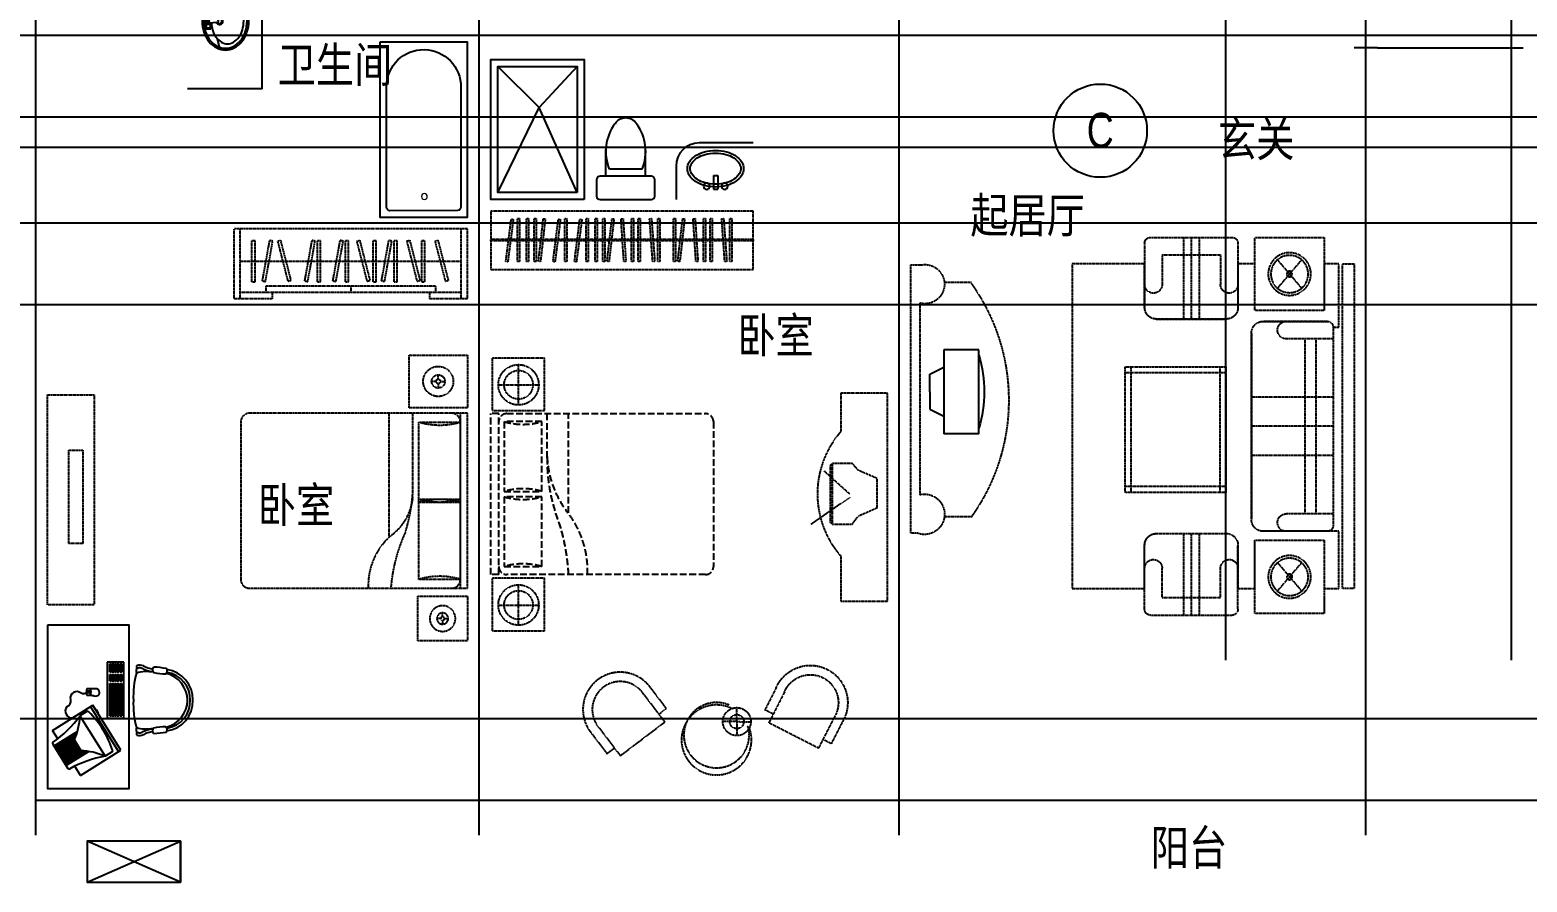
# Model space of a CAD drawing. Extents: x -1000 to 64800, y -15635 to 13400.
# Drawn here: x 19050 to 31883, y -1402 to 5905 of the extents above; entities that cross this region are included whole.
import ezdxf
from ezdxf.enums import TextEntityAlignment as Align

# ---------------------------------------------------------------- set-up
doc = ezdxf.new("R2010")
doc.units = 0
doc.header["$LTSCALE"] = 10
doc.header["$MEASUREMENT"] = 0
doc.linetypes.add('CENTER2', pattern=[1.125, 0.75, -0.125, 0.125, -0.125])
doc.linetypes.add('DASH', pattern=[0.35, 0.25, -0.1])
for name, color, linetype in [('BZ', 143, 'Continuous'), ('line', 4, 'Continuous'), ('TEXT', 7, 'Continuous'), ('WALL', 7, 'Continuous'), ('厨具洁具', 8, 'Continuous'), ('平面家具', 134, 'DASH'), ('面积', 6, 'Continuous')]:
    doc.layers.add(name, color=color, linetype=linetype)
doc.layers.add('DOTE', color=1, linetype='CENTER2', plot=False)
doc.styles.add('ATT', font='TXT')
doc.styles.add('DIM_FONT', font='', dxfattribs={"width": 0.8})
doc.styles.add('ST', font='SIMYOU.TTF', dxfattribs={"width": 0.8})
doc.styles.get("Standard").update_dxf_attribs({"font": 'gbenor.shx', "bigfont": 'gbcbig.shx'})
doc.styles.get('DIM_FONT').set_extended_font_data('Technical')

# ---------------------------------------------------------------- blocks, each defined once
blk = doc.blocks.new('nnn')
at = {"layer": '平面家具'}
for points in [[(39753, 20764), (39753, 18964), (39353, 18964), (39353, 20764)], [(39657, 20291), (39657, 19491), (39537, 19491), (39537, 20291)]]:
    blk.add_lwpolyline(points, close=True, dxfattribs=at)
blk = doc.blocks.new('A$C485003A8')
at = {"layer": '平面家具', "linetype": 'Continuous'}
for p, q in [((962, 1287), (616, 1071)), ((962, 1287), (1011, 1208)), ((892, 1081), (1086, 1203)), ((913, 1078), (1094, 1191)), ((936, 1076), (1101, 1179)), ((960, 1074), (1108, 1167)), ((967, 1063), (1116, 1155)), ((1201, 1018), (1071, 1227)), ((616, 1071), (856, 685)), ((636, 1083), (876, 697)), ((692, 1086), (751, 1123)), ((967, 776), (751, 1123)), ((1015, 985), (960, 1074)), ((975, 1051), (1123, 1143)), ((982, 1039), (1131, 1131)), ((989, 911), (1190, 1036)), ((990, 1027), (1138, 1119)), ((995, 931), (1183, 1048)), ((997, 1015), (1146, 1108)), ((1002, 952), (1175, 1060)), ((1004, 1003), (1153, 1096)), ((1011, 974), (1168, 1072)), ((1012, 991), (1160, 1084)), ((1203, 901), (856, 685)), ((1158, 973), (1203, 901)), ((592, 795), (592, 315)), ((734, 795), (592, 795)), ((607, 777), (607, 498)), ((624, 777), (607, 777)), ((624, 777), (624, 498)), ((630, 777), (630, 498)), ((648, 777), (630, 777)), ((648, 777), (648, 498)), ((654, 777), (654, 498)), ((671, 777), (654, 777)), ((671, 777), (671, 498)), ((677, 777), (677, 498)), ((694, 777), (677, 777)), ((694, 777), (694, 498)), ((700, 777), (700, 498)), ((712, 777), (700, 777)), ((712, 777), (712, 498)), ((734, 315), (734, 795)), ((908, 739), (967, 776)), ((624, 743), (607, 739)), ((624, 726), (607, 721)), ((624, 708), (607, 704)), ((624, 691), (607, 686)), ((648, 749), (630, 745)), ((648, 731), (630, 727)), ((648, 714), (630, 710)), ((648, 696), (630, 692)), ((648, 679), (630, 675)), ((648, 661), (630, 657)), ((648, 644), (630, 640)), ((671, 755), (654, 750)), ((671, 737), (654, 733)), ((671, 720), (654, 715)), ((671, 702), (654, 698)), ((671, 685), (654, 680)), ((671, 667), (654, 663)), ((671, 650), (654, 645)), ((694, 760), (677, 756)), ((694, 743), (677, 738)), ((694, 725), (677, 721)), ((694, 708), (677, 703)), ((694, 690), (677, 686)), ((694, 673), (677, 668)), ((694, 655), (677, 651)), ((712, 765), (700, 762)), ((712, 747), (700, 744)), ((712, 730), (700, 727)), ((712, 712), (700, 709)), ((712, 695), (700, 692)), ((712, 677), (700, 674)), ((712, 660), (700, 657)), ((712, 642), (700, 639)), ((812, 756), (807, 753)), ((807, 753), (825, 723)), ((825, 723), (830, 726)), ((624, 568), (607, 564)), ((624, 551), (607, 546)), ((624, 533), (607, 529)), ((624, 516), (607, 511)), ((648, 626), (630, 622)), ((648, 609), (630, 605)), ((648, 591), (630, 587)), ((648, 574), (630, 570)), ((648, 556), (630, 552)), ((648, 539), (630, 535)), ((648, 521), (630, 517)), ((671, 632), (654, 628)), ((671, 615), (654, 610)), ((671, 597), (654, 593)), ((671, 580), (654, 575)), ((671, 562), (654, 558)), ((671, 545), (654, 540)), ((671, 527), (654, 523)), ((694, 638), (677, 633)), ((694, 620), (677, 616)), ((694, 603), (677, 598)), ((694, 585), (677, 581)), ((694, 568), (677, 563)), ((694, 550), (677, 546)), ((694, 533), (677, 528)), ((712, 625), (700, 622)), ((712, 607), (700, 604)), ((712, 590), (700, 587)), ((712, 572), (700, 569)), ((712, 555), (700, 552)), ((712, 537), (700, 534)), ((824, 545), (905, 545)), ((878, 571), (873, 571)), ((878, 569), (873, 569)), ((875, 600), (875, 575)), ((905, 600), (875, 600)), ((875, 566), (875, 545)), ((877, 600), (877, 573)), ((877, 567), (877, 545)), ((910, 569), (896, 569)), ((910, 571), (897, 571)), ((624, 498), (607, 498)), ((624, 475), (607, 475)), ((607, 475), (607, 422)), ((624, 457), (607, 457)), ((624, 440), (607, 440)), ((624, 422), (607, 422)), ((624, 399), (607, 399)), ((607, 399), (607, 329)), ((624, 475), (624, 422)), ((624, 399), (624, 329)), ((648, 498), (630, 498)), ((630, 475), (630, 422)), ((648, 475), (630, 475)), ((648, 457), (630, 457)), ((648, 440), (630, 440)), ((648, 422), (630, 422)), ((630, 399), (630, 329)), ((648, 399), (630, 399)), ((648, 475), (648, 422)), ((648, 399), (648, 329)), ((671, 498), (654, 498)), ((671, 475), (654, 475)), ((654, 475), (654, 422)), ((671, 457), (654, 457)), ((671, 440), (654, 440)), ((671, 422), (654, 422)), ((671, 399), (654, 399)), ((654, 399), (654, 329)), ((671, 475), (671, 422)), ((671, 399), (671, 329)), ((694, 498), (677, 498)), ((694, 475), (677, 475)), ((677, 475), (677, 422)), ((694, 457), (677, 457)), ((694, 440), (677, 440)), ((694, 422), (677, 422)), ((694, 399), (677, 399)), ((677, 399), (677, 329)), ((694, 475), (694, 422)), ((694, 399), (694, 329)), ((712, 498), (700, 498)), ((712, 475), (700, 475)), ((700, 475), (700, 422)), ((712, 457), (700, 457)), ((712, 440), (700, 440)), ((712, 422), (700, 422)), ((712, 399), (700, 399)), ((700, 399), (700, 329)), ((712, 475), (712, 422)), ((712, 399), (712, 329)), ((592, 315), (734, 315)), ((624, 381), (607, 381)), ((624, 364), (607, 364)), ((624, 346), (607, 346)), ((624, 329), (607, 329)), ((648, 381), (630, 381)), ((648, 364), (630, 364)), ((648, 346), (630, 346)), ((648, 329), (630, 329)), ((671, 381), (654, 381)), ((671, 364), (654, 364)), ((671, 346), (654, 346)), ((671, 329), (654, 329)), ((694, 381), (677, 381)), ((694, 364), (677, 364)), ((694, 346), (677, 346)), ((694, 329), (677, 329)), ((712, 381), (700, 381)), ((712, 364), (700, 364)), ((712, 346), (700, 346)), ((712, 329), (700, 329))]:
    blk.add_line(p, q, dxfattribs=at)
blk.add_lwpolyline([(1246, 0), (1246, 1400), (546, 1400), (546, 0)], close=True, dxfattribs=at)
for points in [[(910, 569, -0.516261), (958, 582, 0.720992), (1049, 636, -0.366583), (1080, 700, 0.669089), (1030, 793, -1.490361)], [(822, 606, 0.39186), (800, 575, 0.386329), (824, 545, -1.539892)], [(875, 600, -0.090403), (845, 605, 0.099947), (822, 606, -0.195929)]]:
    blk.add_lwpolyline(points, format="xyb", dxfattribs=at)
blk.add_lwpolyline([(910, 550), (910, 595)], dxfattribs=at)
for centre, radius, start, end in [((569, 2119), 1013, 280.3325, 298.6956), ((1061, 1221), 11.7, 31.9207, 118.6956), ((698, 1076), 11.7, 121.9207, 211.9207), ((1494, 1345), 852, 198.8571, 224.9842), ((985, 1654), 580, 246.2741, 267.5672), ((257, 651), 257, 97.7788, 181.7157), ((259, 895), 38.8, 153.1286, 213.715), ((228, 911), 4.67, 101.3392, 153.1286), ((346, 326), 601, 91.2658, 101.3392), ((332, 922), 4.67, 44.3894, 91.2658), ((313, 903), 32.3, 321.8004, 44.3894), ((315, 1144), 233, 276.7109, 297.7609), ((315, 1144), 256, 276.7109, 297.7609), ((456, 872), 72.9, 71.7037, 116.0826), ((456, 872), 49.6, 74.5448, 116.0826), ((467, 962), 42.6, 273.5187, 277.6993), ((471, 932), 12, 274.563, 50.1274), ((381, 895), 104, 349.7613, 17.0991), ((1781, 174), 1013, 125.1457, 143.5088), ((1547, 752), 580, 156.2741, 177.5672), ((1191, 1012), 11.7, 305.1457, 31.9207), ((257, 651), 234, 98.7771, 182.6109), ((290, 636), 246, 105.0058, 178.0251), ((230, 876), 4.67, 213.715, 266.765), ((251, 1232), 361, 266.765, 283.6322), ((334, 886), 4.67, 283.6322, 321.8004), ((398, 597), 292, 72.9017, 101.8137), ((-290, 673), 800, 357.8601, 14.7068), ((257, 635), 257, 178.2506, 262.1875), ((257, 635), 234, 177.3555, 261.1892), ((290, 650), 246, 181.9412, 254.9605), ((-290, 614), 800, 345.2595, 2.1062), ((901, 749), 11.7, 211.9207, 301.9207), ((905, 595), 5, 0, 90), ((905, 550), 5, 270, 0), ((259, 391), 38.8, 146.2513, 206.8377), ((230, 410), 4.67, 93.2014, 146.2513), ((250, 55), 361, 76.3341, 93.2014), ((334, 401), 4.67, 38.166, 76.3341), ((313, 383), 32.3, 315.5769, 38.166), ((398, 689), 292, 258.1526, 287.0646), ((315, 142), 256, 62.2054, 83.2554), ((381, 392), 104, 342.8672, 10.205), ((228, 376), 4.67, 206.8377, 258.6271), ((346, 960), 601, 258.6271, 268.7005), ((332, 364), 4.67, 268.7005, 315.5769), ((315, 142), 233, 62.2054, 83.2554), ((456, 414), 72.9, 243.8837, 288.2626), ((456, 414), 49.6, 243.8837, 285.4215), ((466, 324), 42.6, 82.267, 86.4476), ((471, 354), 12, 309.8389, 85.4033)]:
    blk.add_arc(centre, radius, start, end, dxfattribs=at)
for start_param, end_param in [(3.351245, 6.073533), (0.236186, 2.905407)]:
    blk.add_ellipse((887, 570), major_axis=(-14.4, 0), ratio=0.313221, start_param=start_param, end_param=end_param, dxfattribs=at)
blk.add_ellipse((887, 570), major_axis=(-9.63, 0), ratio=0.317102, dxfattribs=at)
for points, knots in [([(875, 575), (874, 575), (874, 574), (873, 574), (873, 574), (872, 573), (872, 573), (871, 572), (871, 572), (871, 571), (871, 571), (871, 570), (871, 570), (871, 569), (871, 569), (871, 568), (872, 568), (872, 568), (872, 567), (873, 567), (874, 566), (874, 566), (875, 566)], [5.651502, 5.651502, 5.651502, 5.651502, 5.755682, 5.755682, 5.933775, 5.933775, 6.070832, 6.070832, 6.182644, 6.182644, 6.283185, 6.283185, 6.283185, 6.393471, 6.393471, 6.503756, 6.503756, 6.614042, 6.614042, 6.724328, 6.724328, 6.91488, 6.91488, 6.91488, 6.91488]), ([(904, 571), (903, 571), (903, 571), (903, 572), (903, 572), (903, 573), (902, 573), (902, 574), (902, 574), (901, 574), (900, 575), (898, 575), (897, 576), (895, 576), (894, 576), (890, 577), (888, 577), (883, 577), (881, 576), (879, 576), (878, 576), (877, 575)], [9.512969, 9.512969, 9.512969, 9.512969, 9.541747, 9.541747, 9.654869, 9.654869, 9.76799, 9.76799, 9.881112, 9.881112, 10.128343, 10.128343, 10.375573, 10.375573, 10.622803, 10.622803, 11.124589, 11.124589, 11.509179, 11.509179, 11.748842, 11.748842, 11.748842, 11.748842]), ([(877, 565), (877, 565), (878, 565), (879, 564), (880, 564), (884, 564), (886, 564), (891, 564), (892, 564), (896, 564), (897, 565), (899, 565), (900, 566), (901, 566), (902, 567), (902, 567), (903, 568), (903, 568), (903, 569), (903, 569), (903, 569), (903, 569)], [7.100711, 7.100711, 7.100711, 7.100711, 7.208443, 7.208443, 7.450501, 7.450501, 7.942233, 7.942233, 8.340203, 8.340203, 8.645497, 8.645497, 8.880562, 8.880562, 9.062319, 9.062319, 9.202382, 9.202382, 9.315503, 9.315503, 9.325092, 9.325092, 9.325092, 9.325092])]:
    blk.add_open_spline(points, degree=3, knots=knots, dxfattribs=at)
blk = doc.blocks.new('A$C43944DE8')
at = {"layer": '平面家具'}
for p, q in [((1674, 2225), (1636, 2225)), ((1693, 2244), (1693, 2282)), ((1693, 2206), (1693, 2168)), ((1712, 2225), (1750, 2225)), ((1943, 1952), (76, 1952)), ((1273, 890), (1273, 1952)), ((1476, 1293), (1476, 1952)), ((1883, 452), (1883, 1952)), ((1943, 452), (1943, 1952)), ((0, 1876), (0, 528)), ((1527, 1188), (1527, 1876)), ((1527, 1876), (1883, 1876)), ((1883, 528), (1883, 1876)), ((1527, 1216), (1883, 1216)), ((1527, 528), (1527, 1216)), ((1883, 1188), (1527, 1188)), ((1883, 528), (1527, 528)), ((76, 452), (1943, 452)), ((1714, 192), (1682, 192)), ((1730, 208), (1730, 240)), ((1730, 175), (1730, 143)), ((1746, 192), (1778, 192))]:
    blk.add_line(p, q, dxfattribs=at)
for points in [[(1943, 2000), (1443, 2000), (1443, 2450), (1943, 2450)], [(1943, 0), (1517, 0), (1517, 383), (1943, 383)]]:
    blk.add_lwpolyline(points, close=True, dxfattribs=at)
for centre, radius, start, end in [((76, 1876), 76.2, 90, 180), ((1807, 1876), 76, 0, 90), ((1705, 2486), 635, 253.7398, 286.2602), ((-42, 1380), 1521, 343.0571, 356.6935), ((1021, 1275), 457, 307.4298, 355.5017), ((1705, 1826), 635, 253.7398, 286.2602), ((1705, 578), 635, 73.7398, 106.2602), ((1654, 478), 561, 129.3578, 182.6396), ((2691, 343), 1409, 155.0769, 175.5755), ((76, 528), 76.2, 180, 270), ((1705, -81), 635, 73.7398, 106.2602), ((1807, 528), 76, 270, 0)]:
    blk.add_arc(centre, radius, start, end, dxfattribs=at)
for centre, major_axis, start_param, end_param in [((1693, 2225), (0, 129), -1.570330743424031, 4.712854563755555), ((1693, 2225), (-40.1, 40.1), 3.928464393698623, 10.21164970087821), ((1693, 2225), (13.4, 13.4), 6.283185307179586, 12.56637061435917), ((1730, 192), (0, 110), -1.570628, 4.712557), ((1730, 192), (34.2, 34.2), 5.499261, 11.782446), ((1730, 192), (-11.4, 11.4), 4.712389, 10.995574)]:
    blk.add_ellipse(centre, major_axis=major_axis, ratio=1, start_param=start_param, end_param=end_param, dxfattribs=at)
blk = doc.blocks.new('$plan$00001629')
for p, q in [((-75, -35), (-75, -85)), ((-75, -35), (75, -35)), ((-75, -85), (-21, -85)), ((-16, -146), (-25, -35)), ((16, -146), (25, -35)), ((21, -85), (75, -85)), ((75, -35), (75, -85)), ((-252, -170), (-172, -150)), ((172, -150), (252, -170))]:
    blk.add_line(p, q)
for centre, radius in [((-50, -60), 20), ((1, -60), 10), ((50, -60), 20)]:
    blk.add_circle(centre, radius)
for centre, radius, start, end in [((0, -340), 340, 90, 108.7907), ((0, -340), 340, 71.2093, 90), ((-46, -252), 239, 129.4007, 153.24), ((-46, -252), 222, 129.4007, 153.24), ((-53, -278), 174, 126.0274, 150.3366), ((-18, -286), 283, 108.7907, 129.4007), ((-18, -286), 266, 108.7907, 129.4007), ((-21, -322), 229, 106.7647, 126.0274), ((0, -340), 323, 90, 108.7907), ((0, -391), 301, 93.9271, 106.7647), ((0, -170), 35, 118.7783, 61.2217), ((0, -340), 323, 71.2093, 90), ((0, -391), 301, 73.2353, 86.0729), ((21, -322), 229, 53.9726, 73.2353), ((18, -286), 266, 50.5993, 71.2093), ((18, -286), 283, 50.5993, 71.2093), ((53, -278), 174, 29.6634, 53.9726), ((46, -252), 222, 26.76, 50.5993), ((46, -252), 239, 26.76, 50.5993), ((-90, -230), 190, 153.24, 180), ((-90, -230), 190, 180, 206.76), ((-90, -230), 173, 153.24, 180), ((-90, -230), 173, 180, 206.76), ((-102, -250), 118, 150.3366, 180), ((-102, -250), 118, 180, 209.6634), ((0, -170), 25, 129.0728, 50.9272), ((0, -146), 16.3, 180, 0), ((102, -250), 118, 0, 29.6634), ((102, -250), 118, 330.3366, 0), ((90, -230), 173, 0, 26.76), ((90, -230), 173, 333.24, 0), ((90, -230), 190, 0, 26.76), ((90, -230), 190, 333.24, 0), ((-46, -208), 239, 206.76, 230.5993), ((-46, -208), 222, 206.76, 230.5993), ((-53, -222), 174, 209.6634, 233.9726), ((-18, -174), 283, 230.5993, 251.2093), ((-18, -174), 266, 230.5993, 251.2093), ((-21, -178), 229, 233.9726, 253.2353), ((0, -120), 323, 251.2093, 270), ((0, -109), 301, 253.2353, 270), ((0, -109), 301, 270, 286.7647), ((0, -120), 323, 270, 288.7907), ((21, -178), 229, 286.7647, 306.0274), ((18, -174), 266, 288.7907, 309.4007), ((18, -174), 283, 288.7907, 309.4007), ((53, -222), 174, 306.0274, 330.3366), ((46, -208), 222, 309.4007, 333.24), ((46, -208), 239, 309.4007, 333.24), ((0, -120), 340, 251.2093, 270), ((0, -120), 340, 270, 288.7907)]:
    blk.add_arc(centre, radius, start, end)
blk = doc.blocks.new('$plan$00001638')
for p, q in [((1415, 319), (375, 319)), ((1444, -289), (1445, 289)), ((387, -319), (1414, -319))]:
    blk.add_line(p, q)
blk.add_lwpolyline([(0, 375), (1500, 375), (1500, -375), (0, -375)], close=True)
at = {"lineweight": 13}
blk.add_circle((1324, -6), 25, dxfattribs=at)
for centre, radius, start, end in [((383, 0), 319, 91.3982, 270.6999), ((1415, 289), 30, 359.9714, 89.9956), ((1414, -289), 30, 270.0057, 359.9714)]:
    blk.add_arc(centre, radius, start, end)
blk = doc.blocks.new('451')
at = {"layer": '平面家具'}
for p, q in [((83073, 10497), (83073, 11097)), ((83073, 11097), (85073, 11097)), ((83126, 10497), (83126, 11097)), ((85021, 10497), (85021, 11097)), ((85073, 10497), (85073, 11097)), ((83235, 10655), (83323, 10998)), ((83260, 10648), (83349, 10992)), ((83349, 10992), (83323, 10998)), ((83437, 10642), (83437, 10997)), ((83463, 10997), (83437, 10997)), ((83463, 10642), (83463, 10997)), ((83477, 10655), (83565, 10998)), ((83503, 10648), (83591, 10992)), ((83591, 10992), (83565, 10998)), ((83675, 10642), (83675, 10997)), ((83702, 10997), (83675, 10997)), ((83702, 10642), (83702, 10997)), ((83746, 10999), (83720, 10994)), ((83783, 10645), (83720, 10994)), ((83809, 10650), (83746, 10999)), ((83854, 10642), (83854, 10997)), ((83880, 10997), (83854, 10997)), ((83880, 10642), (83880, 10997)), ((83906, 10655), (83994, 10998)), ((83932, 10648), (84020, 10992)), ((84020, 10992), (83994, 10998)), ((84092, 10642), (84092, 10997)), ((84119, 10997), (84092, 10997)), ((84119, 10642), (84119, 10997)), ((84163, 10999), (84137, 10994)), ((84200, 10645), (84137, 10994)), ((84226, 10650), (84163, 10999)), ((84333, 10642), (84333, 10997)), ((84359, 10997), (84333, 10997)), ((84359, 10642), (84359, 10997)), ((84404, 10999), (84378, 10994)), ((84441, 10645), (84378, 10994)), ((84467, 10650), (84404, 10999)), ((84584, 10655), (84673, 10998)), ((84610, 10648), (84698, 10992)), ((84698, 10992), (84673, 10998)), ((84767, 10999), (84741, 10994)), ((84804, 10645), (84741, 10994)), ((84830, 10650), (84767, 10999)), ((84893, 10642), (84893, 10997)), ((84920, 10997), (84893, 10997)), ((84920, 10642), (84920, 10997)), ((85021, 10820), (83126, 10820)), ((83260, 10648), (83235, 10655)), ((83503, 10648), (83477, 10655)), ((83932, 10648), (83906, 10655)), ((84610, 10648), (84584, 10655)), ((83126, 10551), (85021, 10551)), ((83346, 10605), (83346, 10551)), ((83346, 10605), (84801, 10605)), ((83398, 10551), (83398, 10497)), ((83463, 10642), (83437, 10642)), ((83702, 10642), (83675, 10642)), ((83809, 10650), (83783, 10645)), ((83880, 10642), (83854, 10642)), ((84073, 10605), (84073, 10551)), ((84119, 10642), (84092, 10642)), ((84226, 10650), (84200, 10645)), ((84359, 10642), (84333, 10642)), ((84467, 10650), (84441, 10645)), ((84748, 10551), (84748, 10497)), ((84801, 10605), (84801, 10551)), ((84830, 10650), (84804, 10645)), ((84920, 10642), (84893, 10642)), ((83073, 10497), (83398, 10497)), ((84748, 10497), (85073, 10497))]:
    blk.add_line(p, q, dxfattribs=at)
blk = doc.blocks.new('A$C08D6616A')
at = {"layer": '平面家具'}
for p, q in [((255, 3239), (255, 2611)), ((1745, 3239), (1045, 3239)), ((1327, 3239), (1327, 2539)), ((1395, 3239), (1395, 2539)), ((1463, 3239), (1463, 2539)), ((995, 3189), (995, 2639)), ((1645, 3089), (1145, 3089)), ((1145, 3089), (1145, 2836)), ((1145, 3089), (1145, 2836)), ((1645, 3089), (1645, 2836)), ((1795, 3189), (1795, 2639)), ((130, 3012), (255, 3012)), ((656, 3046), (449, 2803)), ((656, 2803), (449, 3046)), ((850, 3012), (995, 3012)), ((179, 2469), (179, 769)), ((229, 2519), (779, 2519)), ((1695, 2539), (1095, 2539)), ((179, 2369), (581, 2369)), ((329, 2369), (329, 869)), ((423, 2369), (423, 869)), ((879, 2419), (879, 819)), ((1961, 2130), (1100, 2130)), ((1100, 2130), (1100, 1052)), ((1961, 2080), (1100, 2080)), ((1150, 2130), (1150, 1052)), ((1911, 1052), (1911, 2130)), ((1961, 1052), (1961, 2130)), ((179, 1869), (879, 1869)), ((179, 1619), (879, 1619)), ((179, 1369), (879, 1369)), ((1100, 1102), (1961, 1102)), ((1100, 1052), (1961, 1052)), ((179, 869), (581, 869)), ((229, 719), (779, 719)), ((255, 643), (255, 14)), ((1695, 700), (1095, 700)), ((1327, 700), (1327, 0)), ((1395, 700), (1395, 0)), ((1463, 700), (1463, 0)), ((995, 50), (995, 600)), ((1795, 50), (1795, 600)), ((656, 450), (449, 207)), ((656, 207), (449, 450)), ((1145, 150), (1145, 402)), ((1145, 150), (1145, 402)), ((1645, 150), (1645, 402)), ((255, 229), (130, 229)), ((995, 229), (850, 229)), ((1645, 150), (1145, 150)), ((1745, 0), (1045, 0))]:
    blk.add_line(p, q, dxfattribs=at)
for points in [[(850, 3239), (255, 3239), (255, 2759), (255, 2611), (850, 2611), (850, 3239)], [(0, 229), (100, 229), (100, 3012), (0, 3012), (0, 229)], [(850, 643), (255, 643), (255, 163), (255, 14), (850, 14), (850, 643)]]:
    blk.add_lwpolyline(points, close=True, dxfattribs=at)
blk.add_lwpolyline([(1795, 3012), (2417, 3012), (2417, 229), (1795, 229), (1795, 229), (1795, 600), (1795, 600), (1793, 623), (1784, 645), (1773, 663), (1758, 678), (1741, 689), (1718, 697), (1695, 700), (1095, 700, 0.414214), (995, 600), (995, 229), (850, 229), (850, 643), (255, 643), (255, 229), (130, 229), (130, 719), (779, 719, 0.414214), (879, 819), (879, 2419, 0.414214), (779, 2519), (229, 2519, 0.414214), (179, 2469), (130, 2469), (130, 3012), (255, 3012), (255, 2611), (850, 2611), (850, 3012), (995, 3012), (995, 2639, 0.414214), (1095, 2539), (1695, 2539, 0.414214), (1795, 2639), (1795, 3012)], format="xyb", close=True, dxfattribs=at)
blk.add_lwpolyline([(1961, 2130), (1100, 2130), (1100, 1052), (1961, 1052), (1961, 2130)], dxfattribs=at)
for centre, radius in [((553, 2925), 183), ((553, 2925), 160), ((553, 2925), 23.9), ((553, 328), 183), ((553, 328), 160), ((553, 328), 23.9)]:
    blk.add_circle(centre, radius, dxfattribs=at)
for centre, radius, start, end in [((1045, 3189), 50, 90, 180), ((1745, 3189), 50, 0, 90), ((1070, 2836), 75, 180, 360), ((1720, 2836), 75, 180, 0), ((1095, 2639), 100, 180, 270), ((1695, 2639), 100, 270, 0), ((229, 2469), 50, 90, 180), ((581, 2444), 75, 270, 90), ((779, 2419), 100, 0, 90), ((581, 794), 75, 270, 90), ((779, 819), 100, 270, 0), ((229, 769), 50, 180, 270), ((1095, 600), 100, 90, 180), ((1695, 600), 100, 0, 90), ((1070, 402), 75, 0, 180), ((1720, 402), 75, 0, 180), ((1045, 50), 50, 180, 270), ((1745, 50), 50, 270, 0)]:
    blk.add_arc(centre, radius, start, end, dxfattribs=at)
blk = doc.blocks.new('_C6SMH')
at = {"layer": '平面家具'}
for p, q in [((-1010, 527), (-1010, 285)), ((998, 520), (998, 285)), ((-1151, 61), (-1151, 0)), ((-1151, 0), (1151, 0)), ((823, 79), (-820, 79)), ((1151, 0), (1151, 92))]:
    blk.add_line(p, q, dxfattribs=at)
at = {"layer": '平面家具', "linetype": 'ByBlock'}
for p, q in [((-298, 584), (422, 584)), ((-298, 584), (-298, 284)), ((422, 584), (422, 284)), ((422, 284), (-298, 284)), ((-88, 164), (-148, 284)), ((212, 164), (272, 284)), ((62, 164), (-88, 164)), ((62, 164), (212, 164))]:
    blk.add_line(p, q, dxfattribs=at)
at = {"layer": '平面家具'}
for centre, radius, start, end in [((-10, -881), 1721, 54.4733, 125.5267), ((-988, 117), 173, 347.0294, 199.1907), ((985, 121), 168, 349.82, 194.7458)]:
    blk.add_arc(centre, radius, start, end, dxfattribs=at)
at = {"layer": '平面家具', "linetype": 'ByBlock'}
blk.add_arc((62, -481), 1110, 73.6295, 106.3705, dxfattribs=at)
at = {"layer": '平面家具', "style": 'DIM_FONT', "width": 0.8, "flags": 9}
for tag in ['XSIZE', 'YSIZE']:
    blk.add_attdef(tag, (0, 0), '', height=0.5, dxfattribs=at)
blk = doc.blocks.new('A$C0D940377')
at = {"layer": '厨具洁具'}
for p, q in [((80, 200), (80, 430)), ((420, 200), (420, 430)), ((390, 260), (110, 260)), ((0, 170), (0, 30)), ((470, 200), (30, 200)), ((500, 30), (500, 170)), ((30, 0), (470, 0))]:
    blk.add_line(p, q, dxfattribs=at)
for centre, radius, start, end in [((477, 413), 398, 143.3619, 202.5495), ((250, 590), 110, 33.4509, 146.5491), ((23, 413), 398, 337.4505, 36.6381), ((30, 170), 30, 90, 180), ((470, 170), 30, 0, 90), ((30, 30), 30, 180, 270), ((470, 30), 30, 270, 0)]:
    blk.add_arc(centre, radius, start, end, dxfattribs=at)
at = {"layer": '厨具洁具', "style": 'DIM_FONT', "oblique": 180, "text_generation_flag": 6, "width": 0.8, "flags": 9}
for tag in ['XSIZE', 'YSIZE']:
    blk.add_attdef(tag, (250, 0), '', height=0.5, rotation=270, dxfattribs=at)
blk = doc.blocks.new('A$C66812397')
at = {"layer": '厨具洁具'}
for p in [(60, 1140), (740, 1140), (60, 60), (740, 60)]:
    blk.add_line(p, (385, 791), dxfattribs=at)
for points in [[(0, 0), (800, 0), (800, 1200), (0, 1200)], [(60, 60), (740, 60), (740, 1140), (60, 1140)]]:
    blk.add_lwpolyline(points, close=True, dxfattribs=at)
blk = doc.blocks.new('A$C66793C10')
for p, q in [((450, 450), (0, 450)), ((0, 450), (0, 0)), ((223, 401), (223, 56)), ((450, 0), (450, 450)), ((396, 229), (50, 229)), ((0, 0), (450, 0))]:
    blk.add_line(p, q)
for radius in [173, 123]:
    blk.add_circle((223, 229), radius)
blk = doc.blocks.new('12PBED04')
at = {"color": 0, "linetype": 'ByBlock'}
for p, q in [((0, 0), (0, 60)), ((3, 60), (0, 60)), ((3, 0), (3, 60)), ((5, 57), (5, 31)), ((19, 57), (5, 57)), ((6, 60), (80, 60)), ((19, 31), (19, 57)), ((21, 43.5), (21, 60)), ((29, 23), (29, 60)), ((83, 57), (83, 3)), ((5, 31), (19, 31)), ((19, 29), (5, 29)), ((5, 29), (5, 3)), ((19, 3), (19, 29)), ((3, 0), (0, 0)), ((5, 3), (19, 3)), ((80, 0), (6, 0))]:
    blk.add_line(p, q, dxfattribs=at)
for centre, radius, start, end in [((6, 57), 3, 90, 180), ((12, 81), 25, 253.739795, 286.260205), ((80, 57), 3, 0, 90), ((83.75, 42.6875), 62.75526, 179.258164, 197.803367), ((57.725806, 45.629032), 36.761918, 182.539782, 216.040311), ((12, 7), 25, 73.739795, 106.260205), ((12, 53), 25, 253.739795, 286.260205), ((-44.51087, -3.358696), 73.587559, 2.616012, 21.406944), ((0.75, 1.5), 35.338541, 357.56726, 39.546081), ((6, 3), 3, 180, 270), ((12, -21), 25, 73.739795, 106.260205), ((80, 3), 3, 270, 0)]:
    blk.add_arc(centre, radius, start, end, dxfattribs=at)
at = {"color": 0, "linetype": 'ByBlock', "style": 'ATT'}
for tag, flags, p in [('ITEM', 3, (50, 35)), ('ROOM_NUMBER', 1, (50, 20.5))]:
    blk.add_attdef(tag, text='', height=6, dxfattribs=dict(at, flags=flags)).set_placement(p, align=Align.CENTER)
blk = doc.blocks.new('-BED3')
at = {"xscale": 23, "yscale": 23, "zscale": 23}
blk.add_blockref('12PBED04', (0, -690), dxfattribs=at)
blk = doc.blocks.new('A$C72B4200A')
blk.add_blockref('-BED3', (0, 690))
blk = doc.blocks.new('A$C4C045A86')
at = {"layer": '平面家具', "rotation": 180}
for p in [(461, 2338), (461, 450)]:
    blk.add_blockref('A$C66793C10', p, dxfattribs=at)
at = {"layer": '平面家具'}
blk.add_blockref('A$C72B4200A', (0, 482), dxfattribs=at)
blk = doc.blocks.new('A$C54EB196C')
at = {"layer": '平面家具'}
for p, q in [((183, 1180), (165, 1162)), ((165, 1162), (165, 678)), ((355, 1180), (183, 1180)), ((183, 1180), (183, 660)), ((405, 1122), (355, 1180)), ((333, 917), (116, 1113)), ((569, 1050), (405, 1122)), ((569, 798), (569, 1050)), ((338, 891), (0, 657)), ((569, 798), (405, 726)), ((183, 660), (165, 678)), ((183, 660), (355, 660)), ((355, 660), (405, 726))]:
    blk.add_line(p, q, dxfattribs=at)
blk.add_lwpolyline([(256, 0), (656, 0), (656, 1781), (256, 1781), (256, 1452, 0.375019), (256, 386)], format="xyb", close=True, dxfattribs=at)
blk = doc.blocks.new('M_C3')
at = {"layer": '平面家具'}
for p, q in [((-319, 296), (-319, 84)), ((-239, 296), (-239, 0)), ((239, 296), (239, 0)), ((319, 296), (319, 84)), ((-319, 84), (-239, 84)), ((-239, 0), (239, 0)), ((239, 84), (319, 84))]:
    blk.add_line(p, q, dxfattribs=at)
for radius, start, end in [(320, 356.4494, 183.5506), (240, 355.2636, 184.7364)]:
    blk.add_arc((0, 316), radius, start, end, dxfattribs=at)
at = {"layer": '平面家具', "width": 0.8, "flags": 9}
for tag in ['YSIZE', 'XSIZE', 'XSIZE', 'YSIZE']:
    blk.add_attdef(tag, (0, 0), '', height=0.5, dxfattribs=at)
blk = doc.blocks.new('P')
for p, q in [((-22, 29, 293), (27, 29, 293)), ((-22, -118, 293), (-22, 28, 293)), ((27, -118, 293), (27, 28, 293)), ((-22, -118, 293), (27, -118, 293))]:
    blk.add_line(p, q)
for points in [[(1, 5, 0.066088), (-119, -11, 0.078703), (-212, -53, 0.107168), (-280, -122, 0.142355), (-300, -192, 0.142355), (-280, -262, 0.107168), (-212, -331, 0.078703), (-119, -372, 0.066088), (1, -388, 0.066088), (121, -372, 0.078703), (214, -331, 0.107168), (281, -262, 0.142355), (302, -192, 0.142355), (281, -122, 0.107168), (214, -53, 0.078703), (121, -11, 0.066088)], [(1, -25, 0.066088), (-111, -40, 0.078703), (-196, -78, 0.107168), (-255, -138, 0.142355), (-270, -192, 0.142355), (-255, -246, 0.107168), (-196, -306, 0.078703), (-111, -343, 0.066088), (1, -358, 0.066088), (113, -343, 0.078703), (197, -306, 0.107168), (256, -246, 0.142355), (272, -192, 0.142355), (256, -138, 0.107168), (197, -78, 0.078703), (113, -40, 0.066088)]]:
    blk.add_lwpolyline(points, format="xyb", close=True)
for centre in [(-94, -3, 293), (99, -3, 293)]:
    blk.add_circle(centre, 34.1)

msp = doc.modelspace()

# ---------------------------------------------------------------- linework, layer by layer
at = {"layer": 'DOTE', "linetype": 'ByBlock'}
for p, q in [((19100, -1000), (19100, 13400)), ((22900, -1000), (22900, 13400)), ((26500, -1000), (26500, 13400)), ((29300, 500), (29300, 13400)), ((31750, 500), (31750, 13400)), ((30500, -1000), (30500, 11900)), ((500, 5860), (63000, 5860)), ((500, 5160), (64800, 5160)), ((-1000, 4900), (63300, 4900)), ((500, 4250), (63000, 4250)), ((500, 3550), (64800, 3550)), ((-1000, 0), (64800, 0)), ((19100, -700), (64800, -700))]:
    msp.add_line(p, q, dxfattribs=at)
at = {"layer": 'line'}
msp.add_lwpolyline([(19541, -1402), (20341, -1402), (20341, -1052), (19541, -1052), (19541, -1402), (20341, -1052), (20341, -1402), (19541, -1052)], dxfattribs=at)
at = {"layer": 'TEXT'}
msp.add_circle((28225, 5041), 400, dxfattribs=at)
at = {"layer": 'WALL'}
for points in [[(30600, 5750), (30400, 5750)], [(30600, 5750), (31850, 5750)]]:
    msp.add_lwpolyline(points, dxfattribs=at)
at = {"layer": '厨具洁具'}
for p, q in [((21040, 5400), (21040, 6610)), ((21040, 5400), (20400, 5400)), ((25250, 4936), (24788, 4936)), ((24588, 4736), (24588, 4450))]:
    msp.add_line(p, q, dxfattribs=at)
msp.add_arc((24788, 4736), 200, 90, 180, dxfattribs=at)
at = {"layer": '平面家具'}
for p, q in [((23000, 4350), (23000, 3850)), ((25250, 4350), (23000, 4350)), ((23154, 4112), (23176, 4283)), ((23193, 4280), (23172, 4112)), ((23176, 4283), (23193, 4280)), ((23230, 4112), (23230, 4287)), ((23230, 4287), (23247, 4287)), ((23247, 4287), (23247, 4112)), ((23307, 4112), (23307, 4287)), ((23307, 4287), (23324, 4287)), ((23324, 4287), (23324, 4112)), ((23372, 4112), (23372, 4287)), ((23372, 4287), (23390, 4287)), ((23390, 4287), (23390, 4112)), ((23431, 4112), (23450, 4286)), ((23467, 4284), (23448, 4112)), ((23450, 4286), (23467, 4284)), ((23558, 4112), (23580, 4283)), ((23597, 4280), (23576, 4112)), ((23580, 4283), (23597, 4280)), ((23634, 4112), (23634, 4287)), ((23634, 4287), (23651, 4287)), ((23651, 4287), (23651, 4112)), ((23742, 4112), (23764, 4283)), ((23781, 4280), (23760, 4112)), ((23764, 4283), (23781, 4280)), ((23818, 4112), (23818, 4287)), ((23818, 4287), (23835, 4287)), ((23835, 4287), (23835, 4112)), ((23895, 4112), (23895, 4287)), ((23895, 4287), (23912, 4287)), ((23912, 4287), (23912, 4112)), ((23961, 4112), (23961, 4287)), ((23961, 4287), (23978, 4287)), ((23978, 4287), (23978, 4112)), ((24019, 4112), (24039, 4286)), ((24056, 4284), (24036, 4112)), ((24039, 4286), (24056, 4284)), ((24117, 4285), (24134, 4287)), ((24128, 4112), (24117, 4285)), ((24134, 4287), (24146, 4112)), ((24206, 4112), (24206, 4287)), ((24206, 4287), (24223, 4287)), ((24223, 4287), (24223, 4112)), ((24263, 4112), (24263, 4287)), ((24263, 4287), (24280, 4287)), ((24280, 4287), (24280, 4112)), ((24361, 4285), (24378, 4287)), ((24374, 4112), (24361, 4285)), ((24378, 4287), (24391, 4112)), ((24432, 4112), (24432, 4287)), ((24432, 4287), (24449, 4287)), ((24449, 4287), (24449, 4112)), ((24567, 4287), (24584, 4287)), ((24567, 4112), (24567, 4287)), ((24584, 4287), (24584, 4112)), ((24625, 4112), (24645, 4286)), ((24662, 4284), (24642, 4112)), ((24645, 4286), (24662, 4284)), ((24735, 4285), (24752, 4287)), ((24746, 4112), (24735, 4285)), ((24752, 4287), (24763, 4112)), ((24824, 4287), (24841, 4287)), ((24824, 4112), (24824, 4287)), ((24841, 4287), (24841, 4112)), ((24881, 4287), (24898, 4287)), ((24881, 4112), (24881, 4287)), ((24898, 4287), (24898, 4112)), ((24979, 4285), (24996, 4287)), ((24992, 4112), (24979, 4285)), ((24996, 4287), (25009, 4112)), ((25049, 4287), (25066, 4287)), ((25049, 4112), (25049, 4287)), ((25066, 4287), (25066, 4112)), ((25250, 3850), (25250, 4350)), ((23001, 4096), (23001, 4112)), ((23001, 4112), (25250, 4112)), ((25250, 4112), (25250, 4096)), ((25250, 4096), (23001, 4096)), ((23129, 3919), (23152, 4096)), ((23169, 4096), (23146, 3916)), ((23230, 3919), (23230, 4096)), ((23247, 4096), (23247, 3919)), ((23307, 3919), (23307, 4096)), ((23324, 4096), (23324, 3919)), ((23372, 3919), (23372, 4096)), ((23390, 4096), (23390, 3919)), ((23409, 3922), (23429, 4096)), ((23446, 4096), (23426, 3919)), ((23534, 3919), (23556, 4096)), ((23574, 4096), (23550, 3916)), ((23634, 3919), (23634, 4096)), ((23651, 4096), (23651, 3919)), ((23718, 3919), (23740, 4096)), ((23758, 4096), (23734, 3916)), ((23818, 3919), (23818, 4096)), ((23835, 4096), (23835, 3919)), ((23895, 3919), (23895, 4096)), ((23912, 4096), (23912, 3919)), ((23961, 3919), (23961, 4096)), ((23978, 4096), (23978, 3919)), ((23997, 3922), (24017, 4096)), ((24034, 4096), (24014, 3919)), ((24141, 3919), (24129, 4096)), ((24147, 4096), (24158, 3920)), ((24206, 3919), (24206, 4096)), ((24223, 4096), (24223, 3919)), ((24263, 3919), (24263, 4096)), ((24280, 4096), (24280, 3919)), ((24388, 3919), (24375, 4096)), ((24392, 4096), (24406, 3921)), ((24432, 3919), (24432, 4096)), ((24449, 4096), (24449, 3919)), ((24567, 3919), (24567, 4096)), ((24584, 4096), (24584, 3919)), ((24603, 3922), (24623, 4096)), ((24641, 4096), (24620, 3919)), ((24759, 3919), (24747, 4096)), ((24764, 4096), (24776, 3920)), ((24824, 3919), (24824, 4096)), ((24841, 4096), (24841, 3919)), ((24881, 3919), (24881, 4096)), ((24898, 4096), (24898, 3919)), ((25006, 3919), (24993, 4096)), ((25010, 4096), (25023, 3921)), ((25049, 3919), (25049, 4096)), ((25066, 4096), (25066, 3919)), ((23000, 3850), (25250, 3850)), ((23146, 3916), (23129, 3919)), ((23247, 3919), (23230, 3919)), ((23324, 3919), (23307, 3919)), ((23390, 3919), (23372, 3919)), ((23426, 3919), (23409, 3922)), ((23550, 3916), (23534, 3919)), ((23651, 3919), (23634, 3919)), ((23734, 3916), (23718, 3919)), ((23835, 3919), (23818, 3919)), ((23912, 3919), (23895, 3919)), ((23978, 3919), (23961, 3919)), ((24014, 3919), (23997, 3922)), ((24158, 3920), (24141, 3919)), ((24223, 3919), (24206, 3919)), ((24280, 3919), (24263, 3919)), ((24406, 3921), (24388, 3919)), ((24449, 3919), (24432, 3919)), ((24584, 3919), (24567, 3919)), ((24620, 3919), (24603, 3922)), ((24776, 3920), (24759, 3919)), ((24841, 3919), (24824, 3919)), ((24898, 3919), (24881, 3919)), ((25023, 3921), (25006, 3919)), ((25066, 3919), (25049, 3919)), ((25109, -26), (25110, 94)), ((25109, -26), (24989, -25)), ((25109, -26), (25229, -27)), ((25109, -26), (25109, -146))]:
    msp.add_line(p, q, dxfattribs=at)
for radius in [120, 60]:
    msp.add_circle((25109, -26), radius, dxfattribs=at)
for centre, radius, start, end in [((24935, -142), 280, 67.0005, 17.2029), ((24935, -183), 300, 63.8091, 20.2747)]:
    msp.add_arc(centre, radius, start, end, dxfattribs=at)

# ---------------------------------------------------------------- block references
at = {"layer": 'BZ', "xscale": -1}
for name, p in [('A$C66812397', (23800, 4450)), ('A$C08D6616A', (30400, 887))]:
    msp.add_blockref(name, p, dxfattribs=at)
at = {"layer": 'BZ'}
for name, p in [('A$C0D940377', (23907, 4450)), ('A$C4C045A86', (23000, 753)), ('A$C54EB196C', (25744, 1008))]:
    msp.add_blockref(name, p, dxfattribs=at)
at = {"layer": 'BZ', "xscale": -1}
for name, p, rotation in [('_C6SMH', (26600, 2740), 270), ('M_C3', (25596, -145), 332.9582000487487)]:
    msp.add_blockref(name, p, dxfattribs=dict(at, rotation=rotation))
at = {"layer": 'BZ', "extrusion": (0, 0, -1), "xscale": -1, "zscale": -1, "rotation": 322.826886700859}
msp.add_blockref('M_C3', (-24301, -174), dxfattribs=at)
at = {"layer": '厨具洁具', "xscale": -0.8928999999916414, "yscale": -0.8696000000054482, "rotation": 270}
msp.add_blockref('$plan$00001629', (20526, 5982), dxfattribs=at)
at = {"layer": '厨具洁具', "yscale": -1, "rotation": 270}
msp.add_blockref('$plan$00001638', (22425, 5800), dxfattribs=at)
at = {"layer": '厨具洁具', "xscale": -0.8000000000465661, "yscale": 0.7999999999301508, "zscale": 0.8, "rotation": 180}
msp.add_blockref('P', (24926, 4562), dxfattribs=at)
at = {"layer": '平面家具', "xscale": -1}
msp.add_blockref('451', (105873, -6897), dxfattribs=at)
at = {"layer": '平面家具'}
msp.add_blockref('A$C43944DE8', (20857, 666), dxfattribs=at)
at = {"layer": '平面家具', "rotation": 180}
msp.add_blockref('A$C485003A8', (20446, 800), dxfattribs=at)
at = {"layer": '面积'}
msp.add_blockref('nnn', (-20153, -17989), dxfattribs=at)

# ---------------------------------------------------------------- texts
at = {"layer": 'TEXT', "style": 'ST', "width": 0.8}
for s, p in [('卫生间', (21174, 5456)), ('玄关', (29234, 4819)), ('起居厅', (27111, 4166)), ('卧室', (25114, 3136)), ('卧室', (21003, 1682)), ('阳台', (28658, -1256))]:
    msp.add_text(s, height=300, dxfattribs=at).set_placement(p)
msp.add_text('C', height=300, dxfattribs=at).set_placement((28224, 5044), align=Align.MIDDLE_CENTER)
at = {"layer": '平面家具', "style": 'DIM_FONT', "oblique": -180, "text_generation_flag": 4, "width": 0.8, "flags": 9}
for tag, s in [('YSIZE', '1000'), ('XSIZE', '2000')]:
    msp.add_attdef(tag, (24930, -163), s, height=0.5, rotation=180, dxfattribs=at)

doc.saveas('drawing.dxf')
